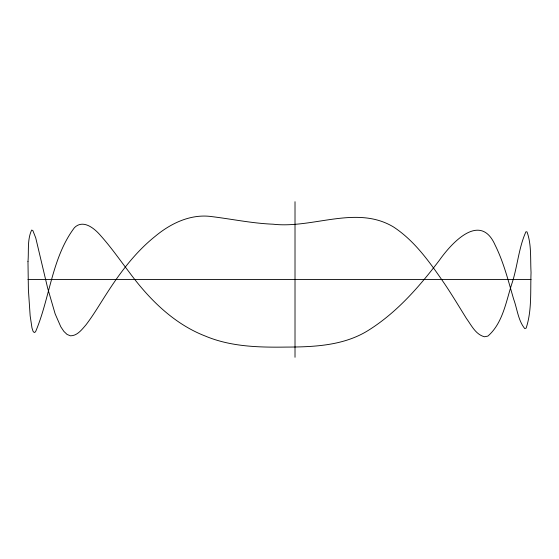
<?xml version="1.0" encoding="UTF-8"?>
<svg xmlns="http://www.w3.org/2000/svg" width="559" height="559" viewBox="0 0 559 559"><rect width="100%" height="100%" fill="white"/><g stroke="black" fill="none" stroke-linecap="round" stroke-linejoin="round"><path stroke-width="0.84" d="M27.95 279.5L531.05 279.5M295.012 201.715L295.012 357.285M27.978 261.633L28.39 289.66L30.165 315.898L31.982 327.937L33.058 331.312L34.239 332.563L35.531 331.815C50.003 297.898 51.721 257.762 74.487 227.611C83.291 218.981 94.702 228.589 100.725 235.723C111.059 247.253 119.899 259.998 129.297 272.282C149.092 299.163 173.821 323.927 205.502 336.141C230.881 346.776 258.796 347.446 285.894 347.09C314.221 346.999 344.337 345.714 368.954 329.978C397.176 312.16 419.369 286.592 439.395 260.263C451.567 242.99 480.321 211.386 495.148 245.149C503.659 262.234 508.306 280.87 513.637 299.107C517.222 308.854 518.109 320.405 524.775 328.622L526.138 328.119C532.035 310.392 530.295 290.987 531.05 272.526C530.26 259.048 531.679 244.758 527.018 231.901L525.942 231.747C518.794 247.553 517.613 265.574 512.386 282.106C506.168 300.511 503.24 322.746 487.909 336.092L484.513 336.77C475.667 334.575 471.405 325.289 466.458 318.504C459.246 306.884 452.217 295.152 444.58 283.797C430.151 262.856 415.127 241.153 393.529 226.975C356.425 204.671 313.103 228.813 273.106 224.201C252.556 223.397 232.383 219.149 212.022 216.64C191.087 213.566 170.921 223.195 155.199 236.317C135.523 252.046 120.248 272.415 106.741 293.489C99.858 304.068 93.521 315.031 85.813 325.058C81.754 329.698 77.289 335.777 70.497 335.826L67.08 334.457L63.852 331.368L60.791 326.77L55.138 313.837L47.648 288.088L35.734 237.882L32.862 230.588L31.667 230.056C27.111 239.671 28.907 251.236 27.978 261.633"/></g></svg>
